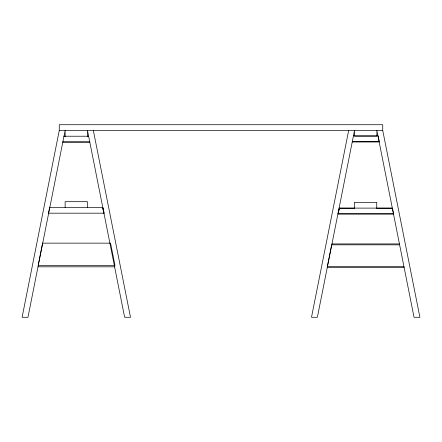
<?xml version="1.0" encoding="UTF-8"?>
<svg xmlns="http://www.w3.org/2000/svg" width="442" height="442" viewBox="0 0 442 442"><rect width="100%" height="100%" fill="white"/><g stroke="black" fill="none" stroke-linecap="round" stroke-linejoin="round"><path stroke-width="0.66" d="M348.661 130.467L311.505 317.279L317.367 317.279L354.523 130.467L354.523 136.219L376.877 136.219L376.877 130.467L414.038 317.279L419.9 317.279L382.739 130.467L382.739 124.721L59.261 124.721L59.261 130.467L22.1 317.279L27.962 317.279L65.123 130.467L65.123 136.219M338.097 213.315L339.252 208.204L354.368 208.204M59.261 130.467L382.739 130.467M353.462 135.81L378.103 135.81L379.253 141.573L352.313 141.573M63.979 136.219L88.621 136.219M63.991 136.285L65.361 136.285M87.262 136.285L88.632 136.285M62.83 141.981L89.765 141.981M352.235 141.981L379.17 141.981M62.847 142.048L89.781 142.048M376.728 208.204L392.131 208.204M104.174 213.182L48.421 213.182L49.719 207.436L102.881 207.436L103.456 209.989M337.953 213.956L393.424 213.956M331.953 243.929L399.446 243.929M399.629 244.829L331.66 244.829L327.213 267.189L404.076 267.189M38.001 266.819L114.859 266.819M327.4 266.819L403.999 266.819M103.743 211.265L104.03 212.541M102.594 207.436L103.892 213.182M93.339 130.467L130.495 317.279L124.633 317.279L87.477 130.467L87.477 136.219M376.744 208.11L376.744 202.364L354.39 202.364L354.39 208.11M87.477 207.436L87.477 201.685L65.123 201.685L65.123 207.436M42.592 243.144L38.145 265.498L115.008 265.498L110.561 243.144L42.592 243.144M339.473 208.11L338.18 213.856L393.651 213.856L392.352 208.11L339.473 208.11"/></g></svg>
